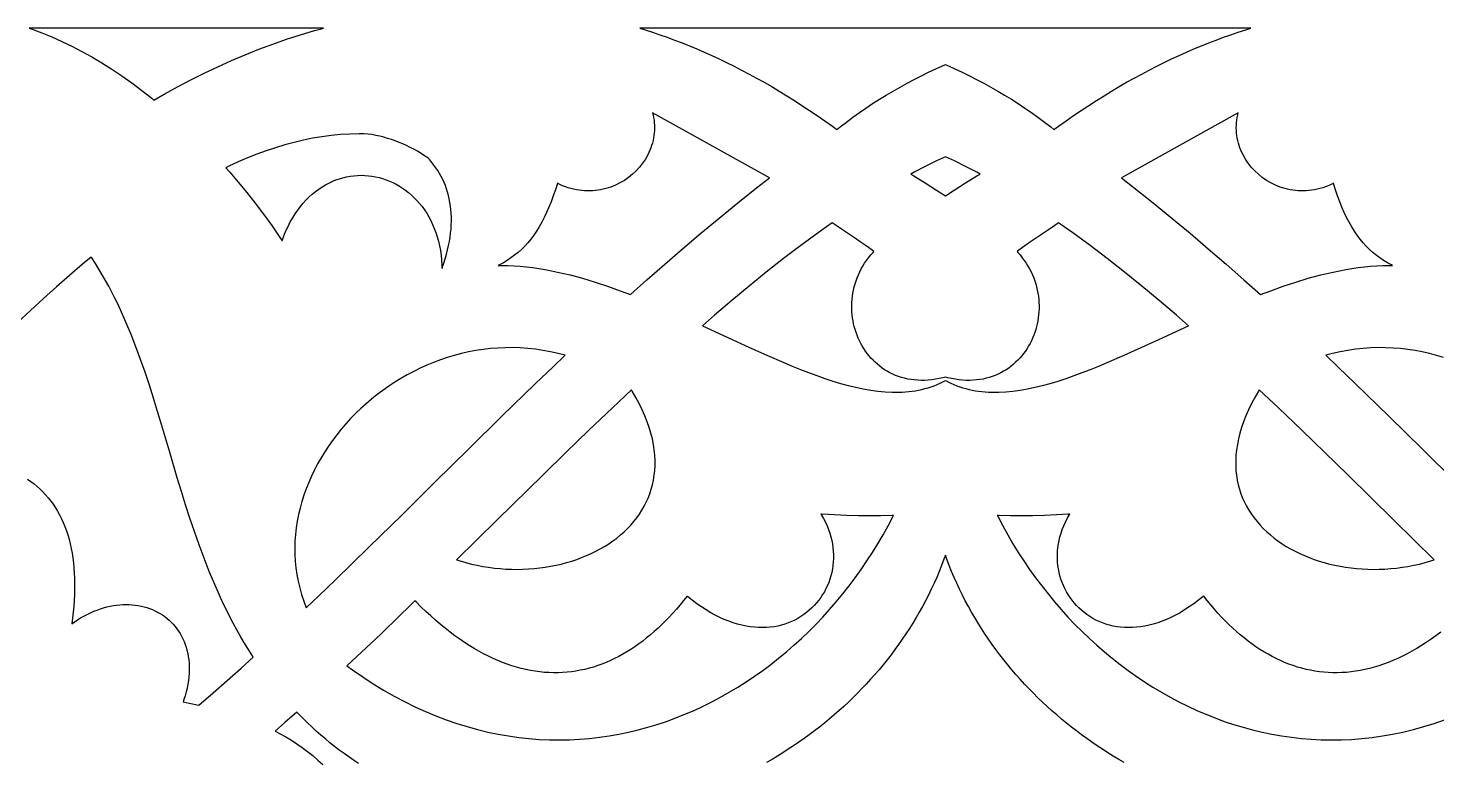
# Model space of a CAD drawing. Extents: x -340 to 340, y -265 to 265.
# Drawn here: x -120.9 to -66.6, y -183.5 to -155.2 of the extents above; entities that cross this region are included whole.
import ezdxf

# ---------------------------------------------------------------- set-up
doc = ezdxf.new("R2010")
doc.units = 0
doc.layers.add('LAYER_1', color=18, linetype='CONTINUOUS')

msp = doc.modelspace()

# ---------------------------------------------------------------- linework, layer by layer
at = {"layer": 'LAYER_1'}
for points in [[(-115.176, -157.469), (-114.659, -157.199), (-114.139, -156.939), (-113.617, -156.691), (-113.092, -156.455), (-112.565, -156.23), (-112.035, -156.017), (-111.503, -155.818), (-110.968, -155.631), (-110.431, -155.458), (-109.892, -155.298), (-109.621, -155.223), (-109.539, -155.202), (-120.897, -155.202), (-120.776, -155.243), (-120.397, -155.386), (-120.016, -155.542), (-119.634, -155.713), (-119.25, -155.897), (-118.865, -156.096), (-118.48, -156.309), (-118.094, -156.538), (-117.707, -156.781), (-117.321, -157.04), (-116.934, -157.314), (-116.548, -157.604), (-116.164, -157.908), (-116.083, -157.973), (-115.69, -157.75)], [(-88.63, -158.283), (-88.373, -158.113), (-88.113, -157.946), (-87.85, -157.784), (-87.584, -157.626), (-87.316, -157.472), (-87.045, -157.322), (-86.771, -157.177), (-86.495, -157.035), (-86.216, -156.898), (-85.935, -156.765), (-85.568, -156.598), (-85.202, -156.765), (-84.921, -156.898), (-84.642, -157.035), (-84.366, -157.177), (-84.092, -157.322), (-83.821, -157.472), (-83.553, -157.626), (-83.287, -157.784), (-83.024, -157.946), (-82.764, -158.113), (-82.507, -158.283), (-82.252, -158.459), (-82.001, -158.638), (-81.752, -158.822), (-81.506, -159.01), (-81.383, -159.108), (-81.213, -158.984), (-80.918, -158.775), (-80.625, -158.571), (-80.331, -158.373), (-80.039, -158.18), (-79.746, -157.992), (-79.454, -157.809), (-79.163, -157.631), (-78.872, -157.458), (-78.581, -157.291), (-78.291, -157.128), (-78.001, -156.971), (-77.712, -156.818), (-77.423, -156.67), (-77.134, -156.527), (-76.847, -156.389), (-76.559, -156.255), (-76.272, -156.127), (-75.986, -156.003), (-75.699, -155.884), (-75.414, -155.769), (-75.129, -155.659), (-74.844, -155.554), (-74.56, -155.453), (-74.276, -155.357), (-73.993, -155.265), (-73.789, -155.202), (-85.568, -155.202), (-97.348, -155.202), (-97.144, -155.265), (-96.861, -155.357), (-96.577, -155.453), (-96.293, -155.554), (-96.008, -155.659), (-95.723, -155.769), (-95.437, -155.884), (-95.151, -156.003), (-94.865, -156.127), (-94.578, -156.255), (-94.29, -156.389), (-94.002, -156.527), (-93.714, -156.67), (-93.425, -156.818), (-93.136, -156.971), (-92.846, -157.128), (-92.556, -157.291), (-92.265, -157.458), (-91.974, -157.631), (-91.683, -157.809), (-91.391, -157.992), (-91.098, -158.18), (-90.805, -158.373), (-90.512, -158.571), (-90.218, -158.775), (-89.924, -158.984), (-89.754, -159.108), (-89.631, -159.01), (-89.385, -158.822), (-89.136, -158.638), (-88.885, -158.459)], [(-102.811, -164.351), (-102.675, -164.351), (-102.437, -164.356), (-102.198, -164.368), (-101.959, -164.385), (-101.72, -164.409), (-101.48, -164.438), (-101.24, -164.473), (-101, -164.513), (-100.759, -164.557), (-100.519, -164.607), (-100.278, -164.661), (-100.037, -164.72), (-99.796, -164.783), (-99.555, -164.85), (-99.074, -164.996), (-98.592, -165.155), (-98.111, -165.327), (-97.709, -165.48), (-97.075, -164.91), (-96.391, -164.307), (-95.7, -163.708), (-95, -163.114), (-94.292, -162.525), (-93.575, -161.941), (-92.849, -161.362), (-92.352, -160.977), (-96.857, -158.468), (-96.838, -158.543), (-96.818, -158.645), (-96.802, -158.747), (-96.792, -158.848), (-96.786, -158.949), (-96.784, -159.05), (-96.787, -159.15), (-96.794, -159.248), (-96.806, -159.346), (-96.822, -159.443), (-96.841, -159.539), (-96.865, -159.633), (-96.893, -159.727), (-96.924, -159.818), (-96.96, -159.908), (-96.998, -159.997), (-97.041, -160.085), (-97.135, -160.252), (-97.242, -160.412), (-97.362, -160.564), (-97.492, -160.706), (-97.634, -160.839), (-97.785, -160.961), (-97.945, -161.072), (-98.114, -161.172), (-98.291, -161.258), (-98.473, -161.331), (-98.569, -161.363), (-98.665, -161.391), (-98.763, -161.415), (-98.861, -161.436), (-98.961, -161.453), (-99.062, -161.465), (-99.165, -161.474), (-99.268, -161.478), (-99.372, -161.479), (-99.476, -161.475), (-99.582, -161.466), (-99.688, -161.453), (-99.794, -161.436), (-99.9, -161.413), (-100.007, -161.387), (-100.114, -161.355), (-100.221, -161.318), (-100.327, -161.277), (-100.434, -161.23), (-100.525, -161.186), (-100.529, -161.199), (-100.606, -161.442), (-100.687, -161.675), (-100.769, -161.897), (-100.855, -162.11), (-100.944, -162.312), (-101.036, -162.505), (-101.132, -162.689), (-101.231, -162.863), (-101.334, -163.029), (-101.441, -163.187), (-101.552, -163.335), (-101.668, -163.476), (-101.789, -163.609), (-101.914, -163.734), (-102.043, -163.851), (-102.178, -163.961), (-102.317, -164.063), (-102.462, -164.159), (-102.611, -164.247), (-102.765, -164.329)], [(-68.326, -164.351), (-68.372, -164.329), (-68.526, -164.247), (-68.675, -164.159), (-68.82, -164.063), (-68.959, -163.961), (-69.094, -163.851), (-69.223, -163.734), (-69.348, -163.609), (-69.469, -163.476), (-69.584, -163.335), (-69.696, -163.187), (-69.803, -163.029), (-69.906, -162.863), (-70.005, -162.689), (-70.101, -162.505), (-70.193, -162.312), (-70.282, -162.11), (-70.367, -161.897), (-70.45, -161.675), (-70.53, -161.442), (-70.608, -161.199), (-70.612, -161.186), (-70.703, -161.23), (-70.809, -161.277), (-70.916, -161.318), (-71.023, -161.355), (-71.13, -161.387), (-71.236, -161.413), (-71.343, -161.436), (-71.449, -161.453), (-71.555, -161.466), (-71.66, -161.475), (-71.765, -161.479), (-71.869, -161.478), (-71.972, -161.474), (-72.074, -161.465), (-72.176, -161.453), (-72.275, -161.436), (-72.374, -161.415), (-72.472, -161.391), (-72.568, -161.363), (-72.664, -161.331), (-72.846, -161.258), (-73.023, -161.172), (-73.192, -161.072), (-73.352, -160.961), (-73.503, -160.839), (-73.644, -160.706), (-73.775, -160.564), (-73.895, -160.412), (-74.002, -160.252), (-74.095, -160.085), (-74.138, -159.997), (-74.177, -159.908), (-74.212, -159.818), (-74.244, -159.727), (-74.272, -159.633), (-74.295, -159.539), (-74.315, -159.443), (-74.331, -159.346), (-74.343, -159.248), (-74.35, -159.15), (-74.353, -159.05), (-74.351, -158.949), (-74.345, -158.848), (-74.334, -158.747), (-74.319, -158.645), (-74.299, -158.543), (-74.28, -158.468), (-78.785, -160.977), (-78.288, -161.362), (-77.562, -161.941), (-76.845, -162.525), (-76.137, -163.114), (-75.437, -163.708), (-74.746, -164.307), (-74.062, -164.91), (-73.427, -165.48), (-73.026, -165.327), (-72.545, -165.155), (-72.063, -164.996), (-71.582, -164.85), (-71.341, -164.783), (-71.1, -164.72), (-70.859, -164.661), (-70.618, -164.607), (-70.378, -164.557), (-70.137, -164.513), (-69.897, -164.473), (-69.657, -164.438), (-69.417, -164.409), (-69.178, -164.385), (-68.939, -164.368), (-68.7, -164.356), (-68.462, -164.351)], [(-104.974, -164.465), (-104.965, -164.441), (-104.905, -164.266), (-104.85, -164.093), (-104.802, -163.923), (-104.759, -163.755), (-104.722, -163.589), (-104.69, -163.425), (-104.664, -163.264), (-104.644, -163.105), (-104.629, -162.949), (-104.619, -162.795), (-104.615, -162.643), (-104.616, -162.494), (-104.622, -162.348), (-104.633, -162.205), (-104.649, -162.064), (-104.67, -161.925), (-104.695, -161.79), (-104.726, -161.657), (-104.761, -161.527), (-104.802, -161.4), (-104.846, -161.275), (-104.896, -161.154), (-104.95, -161.035), (-105.008, -160.919), (-105.071, -160.806), (-105.138, -160.696), (-105.21, -160.589), (-105.286, -160.485), (-105.367, -160.384), (-105.451, -160.286), (-105.528, -160.204), (-105.647, -160.123), (-105.784, -160.035), (-105.922, -159.952), (-106.061, -159.874), (-106.202, -159.8), (-106.343, -159.731), (-106.486, -159.666), (-106.631, -159.606), (-106.777, -159.551), (-106.924, -159.499), (-107.073, -159.453), (-107.223, -159.41), (-107.374, -159.372), (-107.527, -159.338), (-107.681, -159.309), (-107.827, -159.286), (-107.995, -159.281), (-108.173, -159.279), (-108.531, -159.286), (-108.889, -159.307), (-109.247, -159.341), (-109.605, -159.388), (-109.963, -159.448), (-110.321, -159.521), (-110.679, -159.606), (-111.038, -159.703), (-111.396, -159.812), (-111.755, -159.933), (-112.113, -160.065), (-112.472, -160.208), (-112.83, -160.362), (-113.189, -160.526), (-113.312, -160.586), (-113.158, -160.759), (-112.829, -161.143), (-112.503, -161.54), (-112.18, -161.951), (-111.859, -162.377), (-111.54, -162.819), (-111.224, -163.276), (-111.142, -163.399), (-111.07, -163.206), (-110.993, -163.022), (-110.911, -162.845), (-110.824, -162.676), (-110.732, -162.515), (-110.636, -162.361), (-110.535, -162.215), (-110.43, -162.077), (-110.322, -161.946), (-110.21, -161.823), (-110.094, -161.708), (-109.975, -161.6), (-109.853, -161.5), (-109.728, -161.407), (-109.6, -161.322), (-109.47, -161.244), (-109.338, -161.174), (-109.204, -161.112), (-109.068, -161.057), (-108.931, -161.009), (-108.793, -160.969), (-108.654, -160.936), (-108.515, -160.91), (-108.374, -160.892), (-108.234, -160.881), (-108.094, -160.877), (-107.954, -160.88), (-107.814, -160.891), (-107.675, -160.908), (-107.538, -160.932), (-107.401, -160.963), (-107.266, -161.001), (-107.133, -161.046), (-107.001, -161.098), (-106.872, -161.156), (-106.745, -161.22), (-106.62, -161.291), (-106.499, -161.369), (-106.38, -161.452), (-106.265, -161.542), (-106.153, -161.639), (-106.045, -161.741), (-105.94, -161.85), (-105.84, -161.964), (-105.744, -162.085), (-105.653, -162.211), (-105.567, -162.343), (-105.485, -162.481), (-105.409, -162.624), (-105.338, -162.773), (-105.273, -162.927), (-105.214, -163.087), (-105.16, -163.252), (-105.113, -163.422), (-105.072, -163.597), (-105.038, -163.777), (-105.011, -163.963), (-104.99, -164.153), (-104.977, -164.348)], [(-86.775, -160.76), (-86.902, -160.829), (-86.781, -160.902), (-86.348, -161.169), (-85.907, -161.449), (-85.568, -161.668), (-85.23, -161.449), (-84.789, -161.169), (-84.356, -160.902), (-84.235, -160.829), (-84.362, -160.76), (-84.792, -160.535), (-85.222, -160.323), (-85.568, -160.16), (-85.915, -160.323), (-86.344, -160.535)], [(-85.887, -168.944), (-85.772, -168.894), (-85.568, -168.796), (-85.364, -168.894), (-85.25, -168.944), (-85.134, -168.99), (-85.017, -169.032), (-84.899, -169.071), (-84.78, -169.105), (-84.659, -169.135), (-84.537, -169.161), (-84.413, -169.184), (-84.289, -169.203), (-84.162, -169.218), (-84.035, -169.23), (-83.906, -169.238), (-83.777, -169.243), (-83.512, -169.242), (-83.242, -169.228), (-82.968, -169.202), (-82.688, -169.164), (-82.404, -169.114), (-82.115, -169.053), (-81.822, -168.982), (-81.525, -168.9), (-81.223, -168.81), (-80.918, -168.71), (-80.608, -168.603), (-80.296, -168.487), (-79.979, -168.365), (-79.66, -168.237), (-79.337, -168.102), (-78.683, -167.818), (-78.018, -167.518), (-77.343, -167.207), (-76.202, -166.678), (-76.662, -166.277), (-77.331, -165.707), (-77.998, -165.152), (-78.664, -164.613), (-79.329, -164.091), (-79.994, -163.586), (-80.326, -163.34), (-80.658, -163.099), (-80.99, -162.863), (-81.209, -162.71), (-81.354, -162.812), (-81.6, -162.979), (-82.063, -163.288), (-82.288, -163.441), (-82.513, -163.6), (-82.743, -163.769), (-82.806, -163.818), (-82.777, -163.849), (-82.688, -163.95), (-82.604, -164.054), (-82.526, -164.16), (-82.453, -164.268), (-82.385, -164.378), (-82.322, -164.49), (-82.265, -164.603), (-82.212, -164.717), (-82.165, -164.832), (-82.122, -164.949), (-82.085, -165.066), (-82.053, -165.184), (-82.025, -165.303), (-82.002, -165.422), (-81.984, -165.541), (-81.971, -165.661), (-81.962, -165.78), (-81.958, -165.899), (-81.959, -166.017), (-81.964, -166.136), (-81.974, -166.253), (-81.988, -166.37), (-82.006, -166.485), (-82.029, -166.6), (-82.056, -166.713), (-82.087, -166.825), (-82.123, -166.936), (-82.162, -167.045), (-82.206, -167.152), (-82.254, -167.257), (-82.306, -167.36), (-82.361, -167.46), (-82.421, -167.559), (-82.485, -167.654), (-82.552, -167.747), (-82.624, -167.837), (-82.699, -167.924), (-82.778, -168.008), (-82.86, -168.089), (-82.946, -168.166), (-83.036, -168.239), (-83.129, -168.309), (-83.226, -168.374), (-83.326, -168.435), (-83.43, -168.492), (-83.537, -168.544), (-83.647, -168.592), (-83.76, -168.635), (-83.876, -168.673), (-83.995, -168.705), (-84.117, -168.733), (-84.242, -168.755), (-84.369, -168.771), (-84.499, -168.781), (-84.632, -168.786), (-84.767, -168.785), (-84.904, -168.777), (-85.044, -168.764), (-85.185, -168.744), (-85.329, -168.717), (-85.475, -168.684), (-85.568, -168.659), (-85.662, -168.684), (-85.808, -168.717), (-85.952, -168.744), (-86.093, -168.764), (-86.233, -168.777), (-86.37, -168.785), (-86.505, -168.786), (-86.638, -168.781), (-86.768, -168.771), (-86.895, -168.755), (-87.02, -168.733), (-87.142, -168.705), (-87.261, -168.673), (-87.377, -168.635), (-87.49, -168.592), (-87.6, -168.544), (-87.707, -168.492), (-87.811, -168.435), (-87.911, -168.374), (-88.008, -168.309), (-88.101, -168.239), (-88.191, -168.166), (-88.277, -168.089), (-88.359, -168.008), (-88.438, -167.924), (-88.513, -167.837), (-88.585, -167.747), (-88.652, -167.654), (-88.716, -167.559), (-88.776, -167.46), (-88.831, -167.36), (-88.883, -167.257), (-88.931, -167.152), (-88.975, -167.045), (-89.014, -166.936), (-89.05, -166.825), (-89.081, -166.713), (-89.108, -166.6), (-89.131, -166.485), (-89.149, -166.37), (-89.163, -166.253), (-89.173, -166.136), (-89.178, -166.017), (-89.178, -165.899), (-89.174, -165.78), (-89.166, -165.661), (-89.153, -165.541), (-89.135, -165.422), (-89.112, -165.303), (-89.084, -165.184), (-89.052, -165.066), (-89.014, -164.949), (-88.972, -164.832), (-88.925, -164.717), (-88.872, -164.603), (-88.815, -164.49), (-88.752, -164.378), (-88.684, -164.268), (-88.611, -164.16), (-88.533, -164.054), (-88.449, -163.95), (-88.36, -163.849), (-88.331, -163.818), (-88.394, -163.769), (-88.624, -163.6), (-88.849, -163.441), (-89.073, -163.288), (-89.537, -162.979), (-89.783, -162.812), (-89.928, -162.71), (-90.147, -162.863), (-90.479, -163.099), (-90.811, -163.34), (-91.143, -163.586), (-91.808, -164.091), (-92.473, -164.613), (-93.139, -165.152), (-93.806, -165.707), (-94.475, -166.277), (-94.935, -166.678), (-93.794, -167.207), (-93.119, -167.518), (-92.454, -167.818), (-91.799, -168.102), (-91.477, -168.237), (-91.158, -168.365), (-90.841, -168.487), (-90.529, -168.603), (-90.219, -168.71), (-89.914, -168.81), (-89.612, -168.9), (-89.315, -168.982), (-89.022, -169.053), (-88.733, -169.114), (-88.449, -169.164), (-88.169, -169.202), (-87.895, -169.228), (-87.625, -169.242), (-87.36, -169.243), (-87.231, -169.238), (-87.102, -169.23), (-86.974, -169.218), (-86.848, -169.203), (-86.724, -169.184), (-86.6, -169.161), (-86.478, -169.135), (-86.357, -169.105), (-86.238, -169.071), (-86.119, -169.032), (-86.003, -168.99)], [(-102.669, -170.171), (-101.365, -168.904), (-100.705, -168.27), (-100.232, -167.82), (-100.495, -167.749), (-100.789, -167.682), (-101.083, -167.628), (-101.377, -167.585), (-101.669, -167.553), (-101.961, -167.533), (-102.251, -167.524), (-102.539, -167.526), (-102.826, -167.538), (-103.112, -167.561), (-103.395, -167.595), (-103.676, -167.638), (-103.954, -167.691), (-104.23, -167.753), (-104.503, -167.825), (-104.773, -167.906), (-105.039, -167.996), (-105.302, -168.095), (-105.562, -168.202), (-105.817, -168.318), (-106.068, -168.441), (-106.315, -168.572), (-106.558, -168.711), (-106.795, -168.857), (-107.028, -169.01), (-107.255, -169.17), (-107.477, -169.337), (-107.693, -169.51), (-107.904, -169.689), (-108.108, -169.875), (-108.306, -170.066), (-108.498, -170.262), (-108.683, -170.464), (-108.861, -170.671), (-109.032, -170.883), (-109.195, -171.099), (-109.351, -171.319), (-109.499, -171.544), (-109.639, -171.772), (-109.771, -172.004), (-109.895, -172.24), (-110.01, -172.478), (-110.116, -172.719), (-110.214, -172.964), (-110.302, -173.21), (-110.38, -173.459), (-110.45, -173.709), (-110.509, -173.962), (-110.558, -174.216), (-110.598, -174.471), (-110.627, -174.727), (-110.645, -174.985), (-110.653, -175.243), (-110.649, -175.501), (-110.635, -175.759), (-110.609, -176.018), (-110.572, -176.276), (-110.523, -176.535), (-110.462, -176.792), (-110.389, -177.049), (-110.303, -177.305), (-110.207, -177.554), (-109.725, -177.095), (-109.077, -176.474), (-107.792, -175.224), (-106.514, -173.967), (-105.238, -172.705), (-103.958, -171.439)], [(-102.846, -174.161), (-104.412, -175.704), (-104.278, -175.748), (-104.06, -175.811), (-103.841, -175.868), (-103.62, -175.917), (-103.399, -175.96), (-103.178, -175.995), (-102.957, -176.024), (-102.735, -176.047), (-102.514, -176.062), (-102.294, -176.071), (-102.074, -176.074), (-101.855, -176.07), (-101.638, -176.06), (-101.422, -176.043), (-101.208, -176.02), (-100.996, -175.991), (-100.787, -175.956), (-100.58, -175.915), (-100.376, -175.868), (-100.175, -175.815), (-99.977, -175.756), (-99.783, -175.692), (-99.593, -175.621), (-99.407, -175.546), (-99.225, -175.464), (-99.048, -175.378), (-98.876, -175.286), (-98.709, -175.189), (-98.547, -175.086), (-98.39, -174.979), (-98.24, -174.866), (-98.095, -174.749), (-97.957, -174.627), (-97.825, -174.5), (-97.699, -174.368), (-97.581, -174.232), (-97.47, -174.092), (-97.366, -173.946), (-97.269, -173.797), (-97.18, -173.643), (-97.099, -173.485), (-97.026, -173.323), (-96.962, -173.156), (-96.906, -172.985), (-96.859, -172.81), (-96.82, -172.631), (-96.791, -172.447), (-96.771, -172.26), (-96.761, -172.068), (-96.761, -171.871), (-96.771, -171.671), (-96.792, -171.466), (-96.823, -171.257), (-96.865, -171.044), (-96.919, -170.827), (-96.985, -170.606), (-97.062, -170.381), (-97.152, -170.151), (-97.254, -169.918), (-97.369, -169.681), (-97.497, -169.44), (-97.639, -169.196), (-97.666, -169.151), (-98.408, -169.848), (-99.309, -170.707), (-100.199, -171.566), (-101.082, -172.427)], [(-74.314, -171.257), (-74.345, -171.466), (-74.366, -171.671), (-74.376, -171.871), (-74.376, -172.068), (-74.366, -172.26), (-74.346, -172.447), (-74.317, -172.631), (-74.278, -172.81), (-74.231, -172.985), (-74.175, -173.156), (-74.11, -173.323), (-74.038, -173.485), (-73.957, -173.643), (-73.868, -173.797), (-73.771, -173.946), (-73.667, -174.092), (-73.556, -174.232), (-73.438, -174.368), (-73.312, -174.5), (-73.18, -174.627), (-73.042, -174.749), (-72.897, -174.866), (-72.747, -174.979), (-72.59, -175.086), (-72.428, -175.189), (-72.261, -175.286), (-72.089, -175.378), (-71.911, -175.464), (-71.73, -175.546), (-71.544, -175.621), (-71.353, -175.692), (-71.159, -175.756), (-70.962, -175.815), (-70.761, -175.868), (-70.557, -175.915), (-70.35, -175.956), (-70.14, -175.991), (-69.929, -176.02), (-69.715, -176.043), (-69.499, -176.06), (-69.282, -176.07), (-69.063, -176.074), (-68.843, -176.071), (-68.623, -176.062), (-68.402, -176.047), (-68.18, -176.024), (-67.959, -175.995), (-67.737, -175.96), (-67.516, -175.917), (-67.296, -175.868), (-67.077, -175.811), (-66.859, -175.748), (-66.725, -175.704), (-68.291, -174.161), (-70.055, -172.427), (-70.938, -171.566), (-71.828, -170.707), (-72.729, -169.848), (-73.47, -169.151), (-73.498, -169.196), (-73.64, -169.44), (-73.768, -169.681), (-73.883, -169.918), (-73.985, -170.151), (-74.075, -170.381), (-74.152, -170.606), (-74.218, -170.827), (-74.271, -171.044)], [(-91.408, -179.003), (-91.121, -178.741), (-90.839, -178.471), (-90.564, -178.195), (-90.294, -177.912), (-90.031, -177.622), (-89.775, -177.325), (-89.525, -177.022), (-89.281, -176.714), (-89.045, -176.399), (-88.816, -176.078), (-88.594, -175.752), (-88.379, -175.421), (-88.172, -175.085), (-87.972, -174.744), (-87.78, -174.398), (-87.596, -174.047), (-87.57, -173.994), (-87.64, -173.997), (-88.061, -174.009), (-88.493, -174.013), (-88.935, -174.009), (-89.387, -173.998), (-89.849, -173.977), (-90.32, -173.947), (-90.368, -173.943), (-90.344, -173.982), (-90.265, -174.118), (-90.194, -174.256), (-90.13, -174.395), (-90.074, -174.534), (-90.025, -174.674), (-89.984, -174.815), (-89.95, -174.955), (-89.923, -175.096), (-89.903, -175.236), (-89.89, -175.376), (-89.884, -175.515), (-89.884, -175.653), (-89.892, -175.79), (-89.905, -175.926), (-89.925, -176.06), (-89.952, -176.192), (-89.984, -176.322), (-90.023, -176.45), (-90.068, -176.576), (-90.118, -176.699), (-90.174, -176.819), (-90.236, -176.936), (-90.303, -177.05), (-90.376, -177.161), (-90.454, -177.267), (-90.537, -177.37), (-90.625, -177.469), (-90.718, -177.564), (-90.816, -177.654), (-90.919, -177.739), (-91.026, -177.819), (-91.138, -177.894), (-91.254, -177.964), (-91.374, -178.029), (-91.498, -178.087), (-91.627, -178.14), (-91.759, -178.186), (-91.894, -178.226), (-92.033, -178.259), (-92.176, -178.285), (-92.322, -178.305), (-92.47, -178.317), (-92.622, -178.322), (-92.776, -178.319), (-92.933, -178.309), (-93.093, -178.291), (-93.254, -178.264), (-93.418, -178.23), (-93.584, -178.187), (-93.752, -178.136), (-93.921, -178.075), (-94.093, -178.007), (-94.265, -177.929), (-94.439, -177.842), (-94.615, -177.745), (-94.792, -177.639), (-94.97, -177.524), (-95.148, -177.398), (-95.328, -177.263), (-95.509, -177.118), (-95.527, -177.102), (-95.53, -177.106), (-95.664, -177.277), (-95.8, -177.442), (-95.937, -177.604), (-96.076, -177.76), (-96.216, -177.912), (-96.357, -178.059), (-96.5, -178.201), (-96.645, -178.338), (-96.791, -178.471), (-96.938, -178.598), (-97.086, -178.721), (-97.236, -178.839), (-97.388, -178.951), (-97.541, -179.059), (-97.695, -179.161), (-97.85, -179.258), (-98.007, -179.35), (-98.165, -179.437), (-98.325, -179.518), (-98.485, -179.594), (-98.647, -179.664), (-98.81, -179.729), (-98.974, -179.788), (-99.14, -179.841), (-99.307, -179.889), (-99.474, -179.932), (-99.643, -179.968), (-99.813, -179.999), (-99.984, -180.023), (-100.156, -180.042), (-100.328, -180.055), (-100.502, -180.062), (-100.676, -180.062), (-100.852, -180.057), (-101.028, -180.046), (-101.205, -180.028), (-101.382, -180.004), (-101.56, -179.974), (-101.739, -179.938), (-101.918, -179.896), (-102.098, -179.847), (-102.279, -179.792), (-102.46, -179.731), (-102.641, -179.663), (-102.823, -179.589), (-103.006, -179.509), (-103.188, -179.422), (-103.372, -179.329), (-103.555, -179.229), (-103.739, -179.123), (-103.924, -179.01), (-104.108, -178.891), (-104.294, -178.765), (-104.479, -178.633), (-104.665, -178.494), (-104.851, -178.348), (-105.037, -178.195), (-105.224, -178.036), (-105.411, -177.87), (-105.598, -177.698), (-105.786, -177.518), (-105.974, -177.332), (-106.019, -177.285), (-106.233, -177.5), (-106.597, -177.858), (-107.335, -178.568), (-108.076, -179.267), (-108.639, -179.794), (-108.431, -179.946), (-108.03, -180.224), (-107.628, -180.484), (-107.226, -180.729), (-106.824, -180.959), (-106.421, -181.172), (-106.018, -181.371), (-105.616, -181.554), (-105.213, -181.723), (-104.811, -181.876), (-104.409, -182.015), (-104.008, -182.14), (-103.608, -182.251), (-103.208, -182.348), (-102.81, -182.431), (-102.412, -182.501), (-102.016, -182.557), (-101.622, -182.6), (-101.228, -182.631), (-100.837, -182.648), (-100.447, -182.653), (-100.06, -182.646), (-99.674, -182.627), (-99.291, -182.595), (-98.909, -182.552), (-98.531, -182.497), (-98.155, -182.431), (-97.782, -182.354), (-97.411, -182.265), (-97.044, -182.166), (-96.68, -182.056), (-96.319, -181.936), (-95.962, -181.805), (-95.608, -181.665), (-95.259, -181.514), (-94.913, -181.354), (-94.571, -181.184), (-94.233, -181.005), (-93.9, -180.816), (-93.571, -180.619), (-93.247, -180.413), (-92.927, -180.198), (-92.613, -179.975), (-92.304, -179.744), (-92, -179.505), (-91.701, -179.258)]]:
    msp.add_lwpolyline(points, close=True, dxfattribs=at)
for points in [[(-120.954, -172.6), (-120.827, -172.688), (-120.704, -172.78), (-120.586, -172.878), (-120.471, -172.98), (-120.362, -173.088), (-120.256, -173.2), (-120.155, -173.318), (-120.059, -173.44), (-119.967, -173.566), (-119.88, -173.698), (-119.798, -173.834), (-119.72, -173.975), (-119.647, -174.121), (-119.579, -174.271), (-119.516, -174.425), (-119.458, -174.584), (-119.404, -174.748), (-119.355, -174.916), (-119.312, -175.088), (-119.273, -175.265), (-119.239, -175.446), (-119.209, -175.632), (-119.185, -175.821), (-119.166, -176.016), (-119.152, -176.214), (-119.142, -176.417), (-119.138, -176.624), (-119.139, -176.836), (-119.144, -177.052), (-119.155, -177.272), (-119.171, -177.496), (-119.192, -177.725), (-119.218, -177.958), (-119.245, -178.169), (-119.16, -178.108), (-119.034, -178.025), (-118.908, -177.947), (-118.781, -177.875), (-118.654, -177.809), (-118.527, -177.748), (-118.4, -177.693), (-118.273, -177.643), (-118.146, -177.598), (-118.02, -177.559), (-117.894, -177.525), (-117.769, -177.496), (-117.644, -177.473), (-117.52, -177.454), (-117.397, -177.441), (-117.275, -177.433), (-117.154, -177.43), (-117.035, -177.432), (-116.917, -177.44), (-116.801, -177.452), (-116.686, -177.468), (-116.573, -177.49), (-116.463, -177.517), (-116.354, -177.548), (-116.247, -177.584), (-116.143, -177.625), (-116.042, -177.67), (-115.943, -177.72), (-115.847, -177.774), (-115.754, -177.833), (-115.664, -177.896), (-115.577, -177.964), (-115.493, -178.035), (-115.413, -178.111), (-115.337, -178.191), (-115.265, -178.275), (-115.196, -178.363), (-115.132, -178.454), (-115.072, -178.55), (-115.016, -178.649), (-114.965, -178.751), (-114.918, -178.857), (-114.876, -178.967), (-114.839, -179.079), (-114.807, -179.195), (-114.779, -179.314), (-114.757, -179.436), (-114.741, -179.56), (-114.729, -179.688), (-114.723, -179.818), (-114.723, -179.951), (-114.728, -180.086), (-114.738, -180.224), (-114.755, -180.364), (-114.777, -180.507), (-114.806, -180.652), (-114.84, -180.799), (-114.881, -180.948), (-114.927, -181.099), (-114.957, -181.184), (-114.717, -181.233), (-114.346, -181.314), (-113.801, -180.842), (-113.261, -180.365), (-112.722, -179.883), (-112.253, -179.457), (-112.313, -179.365), (-112.464, -179.126), (-112.61, -178.886), (-112.752, -178.644), (-112.889, -178.401), (-113.022, -178.156), (-113.151, -177.91), (-113.276, -177.663), (-113.397, -177.414), (-113.515, -177.164), (-113.739, -176.662), (-113.951, -176.155), (-114.151, -175.646), (-114.342, -175.133), (-114.523, -174.619), (-114.696, -174.103), (-114.862, -173.585), (-115.023, -173.068), (-115.18, -172.55), (-115.485, -171.517), (-115.787, -170.491), (-115.941, -169.981), (-116.097, -169.475), (-116.257, -168.973), (-116.422, -168.475), (-116.594, -167.982), (-116.773, -167.495), (-116.961, -167.013), (-117.159, -166.538), (-117.368, -166.069), (-117.477, -165.839), (-117.589, -165.609), (-117.704, -165.382), (-117.823, -165.157), (-117.946, -164.934), (-118.072, -164.713), (-118.202, -164.494), (-118.336, -164.278), (-118.475, -164.064), (-118.495, -164.033), (-118.829, -164.309), (-119.331, -164.737), (-119.833, -165.177), (-120.335, -165.627), (-120.836, -166.087), (-121.337, -166.557)], [(-66.364, -167.906), (-66.634, -167.825), (-66.907, -167.753), (-67.183, -167.691), (-67.461, -167.638), (-67.742, -167.595), (-68.025, -167.561), (-68.31, -167.538), (-68.597, -167.526), (-68.886, -167.524), (-69.176, -167.533), (-69.468, -167.553), (-69.76, -167.585), (-70.053, -167.628), (-70.347, -167.682), (-70.642, -167.749), (-70.905, -167.82), (-70.431, -168.27), (-69.772, -168.904), (-68.468, -170.171), (-67.179, -171.439), (-65.899, -172.705)], [(-66.472, -178.494), (-66.658, -178.633), (-66.843, -178.765), (-67.028, -178.891), (-67.213, -179.01), (-67.398, -179.123), (-67.582, -179.229), (-67.765, -179.329), (-67.948, -179.422), (-68.131, -179.509), (-68.314, -179.589), (-68.496, -179.663), (-68.677, -179.731), (-68.858, -179.792), (-69.039, -179.847), (-69.219, -179.896), (-69.398, -179.938), (-69.577, -179.974), (-69.755, -180.004), (-69.932, -180.028), (-70.109, -180.046), (-70.285, -180.057), (-70.46, -180.062), (-70.635, -180.062), (-70.808, -180.055), (-70.981, -180.042), (-71.153, -180.023), (-71.324, -179.999), (-71.494, -179.968), (-71.663, -179.932), (-71.83, -179.889), (-71.997, -179.841), (-72.162, -179.788), (-72.327, -179.729), (-72.49, -179.664), (-72.652, -179.594), (-72.812, -179.518), (-72.972, -179.437), (-73.13, -179.35), (-73.287, -179.258), (-73.442, -179.161), (-73.596, -179.059), (-73.749, -178.951), (-73.9, -178.839), (-74.05, -178.721), (-74.199, -178.598), (-74.346, -178.471), (-74.492, -178.338), (-74.637, -178.201), (-74.78, -178.059), (-74.921, -177.912), (-75.061, -177.76), (-75.2, -177.604), (-75.337, -177.442), (-75.473, -177.277), (-75.607, -177.106), (-75.61, -177.102), (-75.628, -177.118), (-75.809, -177.263), (-75.988, -177.398), (-76.167, -177.524), (-76.345, -177.639), (-76.522, -177.745), (-76.697, -177.842), (-76.872, -177.929), (-77.044, -178.007), (-77.215, -178.075), (-77.385, -178.136), (-77.553, -178.187), (-77.719, -178.23), (-77.882, -178.264), (-78.044, -178.291), (-78.204, -178.309), (-78.36, -178.319), (-78.515, -178.322), (-78.666, -178.317), (-78.815, -178.305), (-78.961, -178.285), (-79.103, -178.259), (-79.243, -178.226), (-79.378, -178.186), (-79.51, -178.14), (-79.639, -178.087), (-79.763, -178.029), (-79.883, -177.964), (-79.999, -177.894), (-80.111, -177.819), (-80.218, -177.739), (-80.321, -177.654), (-80.419, -177.564), (-80.512, -177.469), (-80.6, -177.37), (-80.683, -177.267), (-80.761, -177.161), (-80.834, -177.05), (-80.901, -176.936), (-80.963, -176.819), (-81.019, -176.699), (-81.069, -176.576), (-81.114, -176.45), (-81.153, -176.322), (-81.185, -176.192), (-81.211, -176.06), (-81.232, -175.926), (-81.245, -175.79), (-81.252, -175.653), (-81.253, -175.515), (-81.247, -175.376), (-81.234, -175.236), (-81.214, -175.096), (-81.187, -174.955), (-81.153, -174.815), (-81.112, -174.674), (-81.063, -174.534), (-81.007, -174.395), (-80.943, -174.256), (-80.872, -174.118), (-80.793, -173.982), (-80.769, -173.943), (-80.817, -173.947), (-81.288, -173.977), (-81.749, -173.998), (-82.202, -174.009), (-82.644, -174.013), (-83.076, -174.009), (-83.497, -173.997), (-83.567, -173.994), (-83.541, -174.047), (-83.357, -174.398), (-83.165, -174.744), (-82.965, -175.085), (-82.758, -175.421), (-82.543, -175.752), (-82.321, -176.078), (-82.092, -176.399), (-81.855, -176.714), (-81.612, -177.022), (-81.362, -177.325), (-81.106, -177.622), (-80.843, -177.912), (-80.573, -178.195), (-80.298, -178.471), (-80.016, -178.741), (-79.729, -179.003), (-79.436, -179.258), (-79.137, -179.505), (-78.833, -179.744), (-78.524, -179.975), (-78.209, -180.198), (-77.89, -180.413), (-77.566, -180.619), (-77.237, -180.816), (-76.904, -181.005), (-76.566, -181.184), (-76.224, -181.354), (-75.878, -181.514), (-75.528, -181.665), (-75.175, -181.805), (-74.818, -181.936), (-74.457, -182.056), (-74.093, -182.166), (-73.725, -182.265), (-73.355, -182.354), (-72.982, -182.431), (-72.606, -182.497), (-72.227, -182.552), (-71.846, -182.595), (-71.463, -182.627), (-71.077, -182.646), (-70.69, -182.653), (-70.3, -182.648), (-69.908, -182.631), (-69.515, -182.6), (-69.121, -182.557), (-68.724, -182.501), (-68.327, -182.431), (-67.929, -182.348), (-67.529, -182.251), (-67.129, -182.14), (-66.728, -182.015), (-66.326, -181.876)], [(-78.671, -183.527), (-78.884, -183.403), (-79.095, -183.277), (-79.304, -183.147), (-79.511, -183.015), (-79.716, -182.879), (-79.919, -182.741), (-80.12, -182.599), (-80.319, -182.455), (-80.516, -182.307), (-80.71, -182.157), (-80.902, -182.003), (-81.092, -181.847), (-81.279, -181.688), (-81.464, -181.526), (-81.647, -181.361), (-81.826, -181.194), (-82.004, -181.023), (-82.178, -180.85), (-82.35, -180.674), (-82.519, -180.496), (-82.685, -180.315), (-82.849, -180.131), (-83.009, -179.944), (-83.166, -179.755), (-83.321, -179.563), (-83.472, -179.368), (-83.62, -179.171), (-83.765, -178.972), (-83.906, -178.77), (-84.044, -178.565), (-84.179, -178.358), (-84.311, -178.148), (-84.438, -177.936), (-84.563, -177.722), (-84.684, -177.505), (-84.801, -177.285), (-84.914, -177.064), (-85.024, -176.84), (-85.129, -176.613), (-85.231, -176.385), (-85.329, -176.154), (-85.423, -175.921), (-85.513, -175.685), (-85.568, -175.533), (-85.623, -175.685), (-85.713, -175.921), (-85.807, -176.154), (-85.905, -176.385), (-86.007, -176.613), (-86.113, -176.84), (-86.223, -177.064), (-86.336, -177.285), (-86.453, -177.505), (-86.574, -177.722), (-86.698, -177.936), (-86.826, -178.148), (-86.958, -178.358), (-87.092, -178.565), (-87.231, -178.77), (-87.372, -178.972), (-87.517, -179.171), (-87.665, -179.368), (-87.816, -179.563), (-87.971, -179.755), (-88.128, -179.944), (-88.288, -180.131), (-88.452, -180.315), (-88.618, -180.496), (-88.787, -180.674), (-88.959, -180.85), (-89.133, -181.023), (-89.31, -181.194), (-89.49, -181.361), (-89.673, -181.526), (-89.858, -181.688), (-90.045, -181.847), (-90.235, -182.003), (-90.427, -182.157), (-90.621, -182.307), (-90.818, -182.455), (-91.017, -182.599), (-91.218, -182.741), (-91.421, -182.879), (-91.626, -183.015), (-91.833, -183.147), (-92.042, -183.277), (-92.253, -183.403), (-92.466, -183.527)], [(-108.195, -183.562), (-108.382, -183.438), (-108.568, -183.31), (-108.752, -183.178), (-108.935, -183.043), (-109.116, -182.903), (-109.295, -182.761), (-109.473, -182.614), (-109.648, -182.464), (-109.822, -182.31), (-109.994, -182.152), (-110.164, -181.99), (-110.332, -181.825), (-110.498, -181.655), (-110.573, -181.576), (-111.035, -181.986), (-111.409, -182.313), (-111.213, -182.415), (-110.995, -182.536), (-110.781, -182.665), (-110.57, -182.801), (-110.362, -182.945), (-110.157, -183.097), (-109.956, -183.258), (-109.759, -183.427), (-109.566, -183.606)]]:
    msp.add_lwpolyline(points, dxfattribs=at)

doc.saveas('drawing.dxf')
